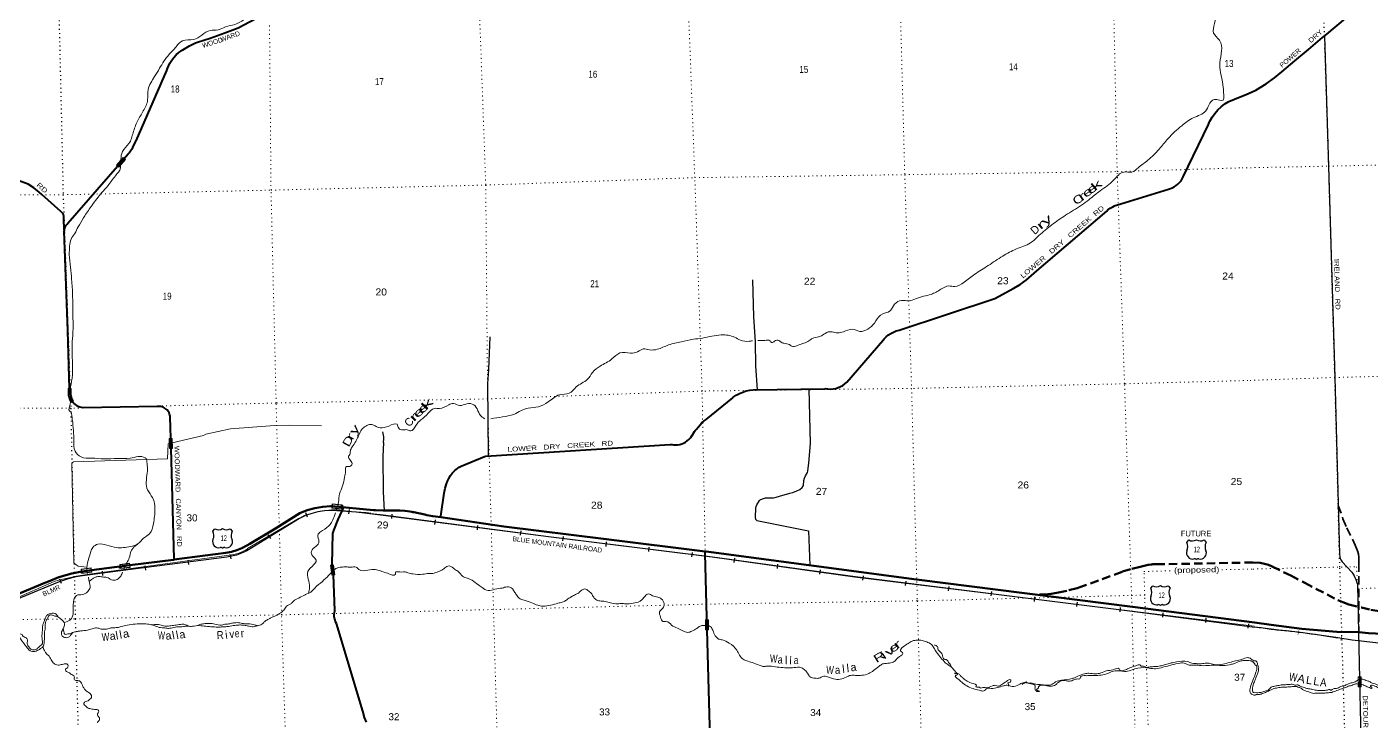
# Model space of a CAD drawing. Header units: feet. Extents: x 505285 to 763886, y -543582 to -353855.
# Drawn here: x 605453 to 639044, y -525624 to -508267 of the extents above; entities that cross this region are included whole.
import ezdxf
from ezdxf.enums import TextEntityAlignment as Align

# ---------------------------------------------------------------- set-up
doc = ezdxf.new("R2010")
doc.units = ezdxf.units.FT
doc.header["$LTSCALE"] = 70
doc.header["$PDMODE"] = 32
doc.header["$PDSIZE"] = 35
doc.linetypes.add('DOTTED', pattern=[1.5, 0.3, -1.2])
doc.linetypes.add('MEDIUM_DASHED', pattern=[4.5, 3, -1.5])
for name, color, linetype, lineweight in [('16', 7, 'Continuous', 25), ('20', 7, 'Continuous', 70), ('26', 7, 'Continuous', 40), ('27', 7, 'Continuous', 13), ('29', 7, 'Continuous', 25), ('30', 7, 'Continuous', 13), ('31', 7, 'Continuous', 13), ('34', 7, 'Continuous', 25), ('39', 7, 'Continuous', 13), ('49', 7, 'MEDIUM_DASHED', 70), ('50', 7, 'Continuous', 25), ('57', 7, 'Continuous', 13), ('6', 7, 'DOTTED', 25), ('61', 7, 'Continuous', 13), ('7', 7, 'DOTTED', 13)]:
    doc.layers.add(name, color=color, linetype=linetype, lineweight=lineweight)
doc.layers.add('41', color=7, linetype='Continuous')
doc.layers.add('55', color=7, linetype='Continuous')

msp = doc.modelspace()

# ---------------------------------------------------------------- linework, layer by layer
at = {"layer": '16'}
for p, q in [((610098.88, -520873.72), (610150.19, -520814.96)), ((610341.95, -520808.99), (610341.67, -520809.19)), ((610534.04, -520814.87), (610585.43, -520873.72)), ((633535.55, -522301.09), (633586.86, -522242.33)), ((633778.62, -522236.36), (633778.34, -522236.56)), ((633970.71, -522242.24), (634022.1, -522301.09))]:
    msp.add_line(p, q, dxfattribs=at)
for centre, radius, start, end in [((609905.9, -520984.35), 222.05, 332.97043, 29.75871), ((610241.27, -520657.3), 182.07, 239.97227, 303.45418), ((610443.05, -520657.8), 181.52, 236.33975, 300.08743), ((610443.04, -520657.3), 182.07, 236.54582, 236.59441), ((610778.4, -520984.35), 222.05, 150.24129, 207.02957), ((610245.09, -521139.25), 151.42, 159.09177, 283.81923), ((610439.21, -521139.25), 151.42, 256.18077, 20.90823), ((633342.57, -522411.72), 222.05, 332.97043, 29.75871), ((633677.93, -522084.66), 182.07, 239.97227, 303.45418), ((633879.71, -522085.16), 181.52, 236.33975, 300.08743), ((633879.71, -522084.66), 182.07, 236.54582, 236.59441), ((634215.07, -522411.72), 222.05, 150.24129, 207.02957), ((633681.76, -522566.62), 151.42, 159.09177, 283.81923), ((633875.88, -522566.62), 151.42, 256.18077, 20.90823)]:
    msp.add_arc(centre, radius, start, end, dxfattribs=at)
for centre, major_axis, start_param, end_param in [((610300.43, -521338.07), (-19.56, 51.67), 4.95877769, 6.28318531), ((610383.88, -521338.07), (19.56, 51.67), 0, 1.32637542), ((633737.1, -522765.44), (-19.56, 51.67), 4.95877769, 6.28318531), ((633820.54, -522765.44), (19.56, 51.67), 0, 1.32637542)]:
    msp.add_ellipse(centre, major_axis=major_axis, ratio=0.929097, start_param=start_param, end_param=end_param, dxfattribs=at)
at = {"layer": '20'}
for points in [[(609134.7, -521586.03), (610426.62, -521413.79), (610564.19, -521390.33), (610698.55, -521352.62), (610828.23, -521301.07), (610951.81, -521236.25), (611023.05, -521190.88), (611662.89, -520804.56), (612274.74, -520424.74), (612458.67, -520350.96), (612649.3, -520296.82), (612844.55, -520262.9), (613042.28, -520249.57), (613076.56, -520249.37), (614115.33, -520346.81), (614140.88, -520349.27), (614165.33, -520350.76), (614357.44, -520362.41), (614511.97, -520357.94), (614771.99, -520360.74), (614896.4, -520364.45), (615019.74, -520381.15), (615069.86, -520392.32), (615093.9, -520397.68), (615119.86, -520403.19), (615395.99, -520461.8), (615421.39, -520467.19), (615445.99, -520471.8), (615597, -520500.04), (615796.62, -520528.95)], [(622399.88, -521383.21), (619929.78, -521071.52), (617371.08, -520756.96), (615796.62, -520528.95)], [(636133.16, -523159.8), (636544.22, -523215.73), (637315.65, -523316.5), (638184.43, -523388.21), (638734.43, -523401.47), (638979.78, -523422.04), (639839.64, -523465.94), (640277.56, -523486.65), (640736.93, -523488.64), (640931.37, -523472.93), (641114.55, -523442.99), (641355.63, -523388.59), (641516.35, -523338.41), (641801.23, -523215.34), (643511, -522492.96), (643617.86, -522447.56), (646190.58, -521363.78), (648387.02, -520492.16), (648624.72, -520398.63), (648797.32, -520339.19), (648833.7, -520329.14)], [(604303, -522833.05), (605903.63, -522169.23), (605928.63, -522158.1), (605953.63, -522147.84), (606248.02, -522027.01), (606579.36, -521930.02), (606829.09, -521880.52), (607065.06, -521850.63), (608025.7, -521727.86), (609116.75, -521588.42), (609134.7, -521586.03)], [(636133.16, -523159.8), (633084.72, -522766.78), (627681.28, -522080.2), (622430.29, -521387.05), (622399.88, -521383.21)]]:
    msp.add_lwpolyline(points, dxfattribs=at)
at = {"layer": '26'}
for points in [[(635769.11, -510013.58), (635917.86, -509961), (636163, -509849.15), (636418.82, -509694.85), (636626.59, -509544.03), (636816.27, -509391.75), (637134.43, -509117.16), (637478.24, -508829.75), (637831.68, -508530), (637939.4, -508448.45), (638662.19, -507844.46), (639500.02, -507136.62)], [(607720.67, -511748.02), (607983.58, -511445.22), (608010.42, -511414.3), (608022.71, -511395.22), (608097.31, -511279.41), (608173.88, -511127.76), (608180.73, -511111.99), (608950.51, -509360.47), (608962.19, -509333.91), (608970.26, -509310.47), (608990.05, -509253.01), (609026.92, -509173.97), (609071.84, -509099.21), (609124.34, -509029.57), (609183.82, -508965.79), (609249.65, -508908.57), (609297.92, -508874.78), (609332.73, -508850.61), (609347.92, -508841.35), (609518.31, -508737.52), (609669.83, -508664.4), (609687.99, -508655.64), (609719.83, -508645.76), (610034.33, -508548.23), (610397.46, -508417.61), (610730.56, -508291.51), (611755.17, -507748.1)], [(634324.42, -512068.97), (634350.21, -512018.42), (634976.09, -510709.18), (634986.06, -510684.18), (634997.34, -510659.18), (635011.76, -510627.2), (635068.03, -510525.2), (635134.66, -510429.64), (635210.91, -510341.56), (635295.96, -510261.94), (635388.85, -510191.65), (635488.59, -510131.45), (635769.11, -510013.58)], [(606388.55, -513348.36), (606379.29, -513058.96), (606378.18, -513024.08), (606378.43, -513008.96), (606377.64, -512999.39), (606374.92, -512985.13), (606370.73, -512971.23), (606365.11, -512957.84), (606358.12, -512945.11), (606350.71, -512934.44), (606324.31, -512906.45), (606302.62, -512886.86), (605826.74, -512456.99), (605761.63, -512395.73), (605627.59, -512288.39), (605483.07, -512195.64), (605299.3, -512130.44), (604806.85, -511974.01), (604381.17, -511848.6), (604006, -511654.05)], [(606389.26, -513375.71), (606390.49, -513349.62), (606394.44, -513323.8), (606401.06, -513298.54), (606410.29, -513274.1), (606422.02, -513250.77), (606436.13, -513228.79), (606436.65, -513228.14), (606457.3, -513203.14), (606479.01, -513178.14), (607720.67, -511748.02)], [(615796.62, -520528.95), (615800.69, -520499.93), (615881.57, -519924.35), (615909.56, -519799.36), (615939.87, -519692.4), (615963.36, -519628.67), (615999.02, -519554.63), (616042.21, -519484.73), (616092.48, -519419.72), (616149.27, -519360.32), (616211.95, -519307.19), (616254.85, -519277.94), (616272.19, -519266.12), (616304.85, -519252.48), (616885.84, -519009.72), (616921.76, -518997.07), (621528.93, -518711.99), (621563.44, -518709.85), (621578.93, -518712.17), (621610.68, -518716.53), (621662.67, -518718.18), (621714.54, -518714.39), (621765.73, -518705.2), (621815.68, -518690.7), (621863.85, -518671.06), (621909.69, -518646.5), (621952.72, -518617.28), (621992.46, -518583.72), (622028.47, -518546.19), (622040.95, -518530.11), (622068.21, -518495), (622077.84, -518480.11), (622140.08, -518383.89), (622156.25, -518358.89), (622180.79, -518333.89), (622232.15, -518264.84), (622313.07, -518176.78), (622377.75, -518119.72), (622402.75, -518097.67), (622427.75, -518079.27), (623089.84, -517537.84), (623103.86, -517526.65), (623177.77, -517474.89), (623256.68, -517431.15), (623339.73, -517395.89), (623426.02, -517369.5), (623514.59, -517352.28), (623604.47, -517344.42), (625393.63, -517312.42), (625403.97, -517312.23), (625443.63, -517316.93), (625470.33, -517320.1), (625535.27, -517321.65), (625600.01, -517316.4), (625663.86, -517304.41), (625726.1, -517285.82), (625786.05, -517260.82), (625843.07, -517229.69), (625896.51, -517192.77), (625945.81, -517150.47), (626839.55, -516109.16), (626874.36, -516067.34), (626926.12, -516015.58), (626983.02, -515969.51), (627044.41, -515929.64), (627109.64, -515896.4), (627177.99, -515870.17), (627248.7, -515851.23), (629642.16, -515059.9), (630117.48, -514796.85), (630271.54, -514707.84), (630425.24, -514596.86), (630688.34, -514367.5), (632437.56, -512871.97), (632468.81, -512843.89), (632526.51, -512800.11), (632588.46, -512762.6), (632629, -512743.53), (632650.46, -512733.44), (632679, -512724.65), (633976.97, -512325.19), (634001.97, -512317.5), (634026.97, -512311.56), (634075.27, -512293.05), (634125.85, -512267.31), (634173.46, -512236.43), (634217.59, -512200.74), (634257.74, -512160.63), (634293.48, -512116.55), (634324.42, -512068.97)], [(606519.29, -517309.04), (606480.61, -515866.41), (606388.59, -513375.77)], [(606519.29, -517309.04), (606522.41, -517391.62), (606526.53, -517449.25), (606530.64, -517493.15), (606534.76, -517515.45), (606541.61, -517539.8), (606559.44, -517579.6), (606589.61, -517630.36), (606612, -517660.23)], [(609056.39, -518806.01), (609034.39, -518025.34), (609033.7, -518000.68), (609028.88, -517975.34), (609028.76, -517974.73), (609020.08, -517945.95), (609008.44, -517918.24), (608993.96, -517891.89), (608976.81, -517867.21), (608957.18, -517844.45), (608935.27, -517823.86), (608911.33, -517805.68), (608885.63, -517790.11), (608858.43, -517777.3), (608830.05, -517767.41), (608800.79, -517760.54), (608770.97, -517756.76), (608762, -517756.57), (608739.38, -517756.08), (608712, -517756.63), (606855.71, -517794.01), (606814.63, -517785.75), (606774.63, -517773.25), (606736.16, -517756.63), (606699.64, -517736.08), (606665.46, -517711.83), (606634.01, -517684.13), (606612, -517660.23)], [(609134.7, -521586.03), (609134.17, -521567.13), (609056.39, -518806.01)], [(613116.68, -521970.03), (613110.1, -521940), (613088.16, -521796.6), (613084.05, -521756.12), (613084.05, -521705.35), (613100.34, -520933.08), (613125.21, -520860.36), (613228.99, -520587.48), (613377.49, -520277.2)], [(622452.16, -523343.97), (622401.2, -521432.64), (622399.88, -521383.21)], [(613940.63, -525649.19), (613912.2, -525594.48), (613889.65, -525537.09), (613873.22, -525477.65), (613869.46, -525459.26), (613188.59, -523183.07), (613168.39, -523140.91), (613152.7, -523096.88), (613141.7, -523051.45), (613135.51, -523005.11), (613134.2, -522958.38), (613137.78, -522911.78), (613146.21, -522865.8), (613147.03, -522862.41), (613116.68, -521970.03)], [(622698.57, -532416.09), (622532.36, -526352.23), (622452.16, -523343.97)]]:
    msp.add_lwpolyline(points, dxfattribs=at)
at = {"layer": '29'}
for points in [[(637880.17, -508500.43), (637979.87, -511752.15), (638138.19, -517036.25), (638254.74, -521451.08), (638265.56, -521520.41), (638274.22, -521557.24), (638289.38, -521591.9), (638317.2, -521639.86), (638561, -521901.24), (638594.65, -521951.52), (638620.1, -521995.93), (638638.5, -522029.51), (638661.24, -522083.67), (638688.3, -522156.24), (638695.88, -522184.4), (638700.21, -522215.82), (638754.98, -524569.91), (638801.97, -526799.93)], [(623585.97, -514589.14), (623607.71, -515518.69), (623650.39, -516142.6), (623656.56, -516745.03), (623698.15, -517342.74)], [(617019.93, -516018.9), (616985.59, -516836.91), (616963.33, -517182.74), (616983.84, -518987.99)], [(623693.82, -520608.66), (623670.91, -520581), (623658.6, -520525.58), (623664.75, -520303.9), (623677.07, -520259.25), (623692.46, -520219.23), (623763.23, -520106.85), (623778.63, -520092.99), (623834.02, -520068.36), (623910.95, -520045.27), (624114.07, -520039.11), (624175.62, -520025.26), (624261.79, -520002.16), (624520.3, -519928.27), (624597.24, -519905.18), (624695.72, -519868.23), (624766.5, -519829.75), (624824.98, -519785.1), (624846.52, -519759.7), (624858.82, -519731.22), (624871.13, -519608.06), (624888.07, -519547.25), (624908.06, -519491.07), (624957.3, -519411.01), (624969.62, -519377.91), (624975.77, -519300.17), (624994.23, -519177.02), (625031.16, -518684.39), (625001.09, -517319.44)], [(614368.6, -518654.3), (614375.03, -518570.28), (614372.97, -518514.58), (614346.16, -518390.81)], [(614368.6, -518654.3), (614346.45, -519006.15), (614353.47, -519895.77), (614377.44, -520363.34)], [(623693.82, -520608.66), (624984.94, -520868.17), (625019.72, -521737.25)]]:
    msp.add_lwpolyline(points, dxfattribs=at)
at = {"layer": '29', "linetype": 'MEDIUM_DASHED', "lineweight": 35}
msp.add_lwpolyline([(638222.51, -520230.06), (638339.49, -520564.52), (638437.86, -520795.14), (638646.62, -521225.13), (638707.55, -521362.96), (638730.03, -521452.93), (638734.24, -521527.43), (638734.24, -521606.15), (638735.64, -521683.47), (638734.4, -523401.47)], dxfattribs=at)
at = {"layer": '31'}
for p, q in [((638756.88, -524641.4), (638757.27, -524641.39)), ((638791.17, -524515.48), (638797.57, -524765.4)), ((638797.57, -524765.4), (638722.59, -524767.32))]:
    msp.add_line(p, q, dxfattribs=at)
msp.add_lwpolyline([(638722.59, -524767.32), (638716.19, -524517.4), (638791.17, -524515.48)], dxfattribs=at)
msp.add_lwpolyline([(638724.38, -524525.19), (638783.37, -524523.68), (638789.37, -524757.6), (638730.38, -524759.11)], close=True, dxfattribs=at)
at = {"layer": '34', "lineweight": 13}
for p, q in [((610968.9, -521312.3), (612115.62, -520630.26)), ((607011.05, -521947.12), (610506, -521478.74))]:
    msp.add_line(p, q, dxfattribs=at)
at = {"layer": '34'}
for p, q in [((612467.42, -520521.47), (612423.02, -520420.17)), ((613499.45, -520442.6), (613513.04, -520332.83)), ((614569.65, -520562.12), (614583.96, -520452.44)), ((615645.97, -520705.2), (615660.28, -520595.52)), ((611550.48, -521059.09), (611485.09, -520969.88)), ((616709.51, -520841.34), (616723.82, -520731.66)), ((617788.2, -520976.51), (617802.51, -520866.83)), ((618850, -521118.26), (618863.62, -521008.49)), ((619927.22, -521254.49), (619940.83, -521144.72)), ((620991.59, -521383.87), (621005.21, -521274.1)), ((609500.6, -521709.12), (609485.91, -521599.49)), ((610557.48, -521563.27), (610532.92, -521455.42)), ((622068.81, -521520.11), (622082.42, -521410.34)), ((623131.36, -521657.43), (623146.56, -521547.87)), ((607353.81, -521986.28), (607339.11, -521876.65)), ((608425.66, -521850.76), (608410.97, -521741.13)), ((624206.5, -521809.18), (624221.7, -521699.62)), ((625268.9, -521953.89), (625284.1, -521844.33)), ((626345.31, -522102.59), (626358.82, -521992.81)), ((606321.32, -522180.75), (606279.14, -522078.53)), ((627409.81, -522230.95), (627423.32, -522121.16)), ((628487.16, -522366.14), (628500.66, -522256.36)), ((629551.66, -522494.5), (629565.17, -522384.72)), ((630629, -522629.7), (630642.51, -522519.92)), ((631693.5, -522758.06), (631707.01, -522648.27)), ((632770.85, -522893.25), (632784.36, -522783.47)), ((633835.1, -523022.91), (633848.79, -522913.15)), ((634912.23, -523159.8), (634925.92, -523050.04)), ((635974.5, -523303.09), (635988.18, -523193.33))]:
    msp.add_line(p, q, dxfattribs=at)
for points in [[(613076.21, -520359.37), (612891.9, -520367.14), (612722.69, -520392.88), (612546.72, -520437.57), (612385.64, -520495.81), (612263.25, -520561.34), (611072.03, -521290.52), (610949.44, -521364.66), (610818.13, -521425.61), (610689.54, -521471.65), (610563.65, -521502.81), (610446.34, -521522.22), (607790.75, -521868.78), (606838.85, -521990.83), (606676.06, -522020.88), (606486.55, -522066.93), (606260.5, -522140.07), (605975.67, -522257.53), (604305.67, -522950.58)], [(614052.09, -520431.47), (614356.71, -520469.19), (618488.99, -521008.39), (622582.65, -521516.11), (626148.09, -522010.6), (633002.1, -522868.69), (636139.35, -523278.44)], [(639164.12, -523666.08), (638568.35, -523596.15), (638161.14, -523537.44), (637754.2, -523476.63), (637341.46, -523420.55), (636928.32, -523367.49), (636737.18, -523348.03), (636545.99, -523329.05), (636343.14, -523301.74), (636137.12, -523278.28)]]:
    msp.add_lwpolyline(points, dxfattribs=at)
at = {"layer": '34', "lineweight": 13}
for points in [[(613212.74, -520338.7), (614355.32, -520480.2), (618487.6, -521019.4), (622581.21, -521527.12), (626146.65, -522021.61), (633012.13, -522866.41), (636122.1, -523254.06)], [(604297.79, -522938.64), (605453.59, -522437.21), (606136.96, -522132.51)]]:
    msp.add_lwpolyline(points, dxfattribs=at)
for centre, radius, start, end in [((613171.5, -522400.58), 2060.29, 88.8521, 120.76468), ((610404.26, -520458.42), 1025.37, 275.69449, 303.41499), ((608192.02, -529742), 7883.56, 98.60066, 105.09539)]:
    msp.add_arc(centre, radius, start, end, dxfattribs=at)
at = {"layer": '34'}
for centre, radius, start, end in [((612642.05, -521123.08), 677.52, 111.05775, 123.99322), ((612394.39, -536204.44), 15859.74, 84.00598, 87.53604)]:
    msp.add_arc(centre, radius, start, end, dxfattribs=at)
msp.add_spline([(667851.07, -518801.31), (667360.82, -518963.27), (666901.41, -519085.96), (665932.35, -519391.09), (664837.83, -519724.22), (663857.01, -520037.75), (661182.33, -520883.73), (656947.65, -522181.83), (654639.87, -522896.06), (653017.61, -523408.31), (652878.63, -523452.78), (652741.52, -523493.19), (652653.75, -523507.98), (652512.13, -523532.47), (652279.95, -523547.77), (651863.06, -523556.82), (651480.75, -523580.84), (642980.61, -523957.79), (642582, -523974.32), (642185.53, -523994.8), (641922.92, -523999.03), (641754.48, -524000.3), (641341.08, -523931.04), (640964.79, -523892.7), (640549.7, -523833.51), (639760.27, -523733.93), (638568.49, -523596.83), (637754.35, -523477.97), (636928.53, -523369.51), (636546.21, -523331.38), (636141.15, -523271.89)], degree=3, dxfattribs=at)
at = {"layer": '39'}
for p, q in [((607802.06, -511602.27), (607797.05, -511703.54)), ((613199.95, -520310.78), (613197.18, -520320.84)), ((606948.79, -521809.52), (606971.28, -521930.26)), ((607940.45, -521686.92), (607882.63, -521818.32)), ((636189.32, -524206.43), (636190.41, -524206.93))]:
    msp.add_line(p, q, dxfattribs=at)
for points in [[(612815.98, -518244.52), (612020.71, -518223.73), (611641.46, -518232.1), (610542.78, -518312.8), (609926.79, -518447.67), (609867.23, -518486.83), (609086.94, -518670.55)], [(609086.94, -518670.55), (608985.49, -518694.44), (608967.69, -519066.3), (606614.35, -519143.96), (606592, -519160.05), (606579, -519186.05), (606602, -520418.05), (606629, -521667.05), (606688.03, -521719.56), (606738.78, -521752.85), (606952.03, -521773.43)]]:
    msp.add_lwpolyline(points, dxfattribs=at)
for points in [[(635673.42, -507292.42), (635576.1, -507354.31), (635483.1, -507552.7), (635267.49, -507741.09), (635189.73, -507891.02), (635132.44, -508183.21), (635108.35, -508420.61), (635251.92, -508600.97), (635308.65, -508869.15), (635261.43, -509163.18), (635279.56, -509403.89), (635338.97, -509712.19), (635361.48, -509974.92), (635347.5, -510097.67), (635126.44, -510083.3), (634990.25, -510220.16), (634910.49, -510370.12), (634600.21, -510540.02), (634310.47, -510737.69), (633970.57, -511054.71), (633748.25, -511321.55), (633467.9, -511599.4), (633220.28, -511794.36), (633063.44, -511897.41), (632862.69, -511896.77), (632613.09, -512093.77), (632274.41, -512364.57), (631991.14, -512588.24), (631808.75, -512723.86), (631409.53, -512975.59), (631062.35, -513218.42), (630743.63, -513482.86), (630529.99, -513669.21), (630181.24, -513819.67), (629836.95, -513996.17), (629475.65, -514235.21), (629142.04, -514449.69), (628874.45, -514651.01), (628637.41, -514759.43), (628490.6, -514743.82), (628293.25, -514825.46), (628048.52, -514954.09), (627860.63, -515001.43), (627654.98, -515067.14), (627487.22, -515118.16), (627308.35, -515105.1), (627137.36, -515202.36), (627031.64, -515360.8), (626784.63, -515473.4), (626631.39, -515670.79), (626463.39, -515826.25), (626267.58, -515879.75), (626079.99, -515826.66), (625856.25, -515890.67), (625712.17, -515917.19), (625573.25, -515893.41), (625476.93, -515895.03), (625333.76, -515975.76), (625238.08, -516015.53), (625084.17, -516054.26), (624996.89, -516115.98), (624729.74, -516224.91), (624591.81, -516259.36), (624506.68, -516210.57), (624371.65, -516178.7), (624286.65, -516137.94), (624243.96, -516106.53), (624131.92, -516128.49), (624072.26, -516161.63), (624019.23, -516112.31), (623890.66, -516106.43), (623722.81, -516104.03)], [(611720.07, -507593.96), (611426.26, -507765.67), (611161.76, -507912.71), (610927.4, -508061.25), (610652.81, -508204.44), (610412.98, -508266.71), (610233.59, -508342.03), (610039.09, -508355.34), (609822.29, -508473.46), (609617.42, -508585.35), (609340.86, -508612.09), (609184.83, -508763.33), (608997.55, -508965.31), (608770.36, -509300.52), (608645.46, -509511.49), (608484.26, -509831.53), (608470.61, -510092.86), (608362.82, -510365.81), (608218.63, -510623.3), (608107.09, -510912.38), (608003.27, -511183.26), (607840.07, -511384.83), (607803.2, -511578.26), (607802.01, -511602.61)], [(607796.45, -511715.82), (607792.75, -511791.33), (607663.63, -511990.33), (607481.07, -512234.41), (607325.49, -512411.75), (607083.85, -512723.1), (606899.66, -512989.3), (606764.92, -513212.49), (606731.69, -513265.27), (606652.2, -513431.3), (606558.25, -513573.46), (606521.07, -513748.82), (606512.63, -513961.86), (606540, -514274.72), (606571.32, -514583.49), (606596.14, -514982.76), (606599.09, -515394.44), (606608.57, -515717.64), (606592.34, -516063.37), (606582.34, -516302.54), (606593.11, -516702.04), (606582.96, -517051.68), (606537.85, -517340.78), (606537.11, -517621.85)], [(623582.42, -516113.1), (623501.58, -516127.02), (623282.32, -516100.57), (623138.55, -516026.67), (622806.34, -515967.97), (622333.92, -516046.2), (622107.63, -516078.11), (621805.55, -516139.42), (621487.72, -516219.07), (621206.53, -516328.23), (621014.05, -516341.5), (620853.06, -516318.09), (620715.78, -516390.69), (620539.69, -516423.77), (620272.65, -516420.22), (620074.45, -516570.16), (619776.35, -516747.89), (619590.36, -516907.68), (619458.75, -517078.59), (619176.94, -517270.11), (619002.93, -517425.67), (618762.72, -517465.86), (618482.72, -517645.29), (618235.81, -517763.92), (617981.49, -517800.32), (617624.85, -517958.95)], [(606537.16, -517621.04), (606537.61, -517693.14), (606514.51, -517870.27), (606555.7, -517887.85)], [(606556.93, -517885.63), (606588.42, -518085.94), (606617.15, -518360.62), (606627.66, -518625.55), (606657.92, -518872.09), (606808.97, -519020.18), (607064.38, -519048.03), (607393.91, -519066.6), (607714.93, -519057.2), (608031.97, -519049.87), (608411.26, -519043.5), (608446.02, -519081.08), (608453.19, -519149.25), (608465.23, -519267.54), (608459.79, -519420.28), (608435.63, -519653.66), (608470.97, -519843.87), (608592.66, -520036.65), (608653.78, -520326.85), (608613.7, -520687.03), (608519.58, -520937.66), (608370.94, -521050.62), (608224.81, -521193.66), (608041.24, -521259.01), (607692.39, -521284.95), (607450.49, -521224.74), (607229.23, -521198.32), (607098.18, -521282.87), (607017.49, -521497.12), (606966.33, -521676.73), (606948.79, -521809.52)], [(616893.58, -518064.7), (616827.92, -518023.92), (616721.92, -517863.64), (616619.04, -517714.73), (616446.01, -517691.53), (616268.01, -517730.67), (616112.64, -517683.06), (615994.78, -517717.18), (615765.49, -517809.4), (615634.95, -517805.56), (615484.4, -517924.58), (615300.59, -518094.36), (615172.39, -518229.07), (615046.29, -518369.77), (614959.46, -518339.1), (614847.14, -518345), (614748.06, -518302.47), (614702.22, -518202.82), (614500.21, -518246.38), (614278.1, -518288.27), (614152.89, -518244.18), (614049.87, -518205.74), (613920.1, -518248.08), (613815.24, -518338.22), (613751.25, -518471.85), (613727.89, -518514.42), (613669.72, -518635.9), (613583.56, -518763.88), (613537.13, -518867.09), (613520.66, -518961.76), (613493.15, -518996.37), (613543.25, -519110.01), (613576.98, -519205.85), (613525.66, -519256.92), (613437.39, -519260.41), (613417.15, -519369.21), (613393.75, -519528.27), (613341.19, -519744.05), (613268.26, -519942.1), (613237.64, -520149.49), (613199.95, -520310.78)], [(617624.85, -517958.95), (617338.79, -518017.98), (617050.61, -518064.11)], [(613168.24, -520414.29), (613133.38, -520512.76), (613063.62, -520660.55), (612992.8, -520746.09), (612788.54, -520894.13), (612719.63, -520973.61), (612752.48, -521135.75), (612680.13, -521249.43), (612563.84, -521375.91), (612596.04, -521499.89), (612680.09, -521602.92), (612627.74, -521712.26), (612470.05, -521883.61), (612485.28, -522072.15), (612516.91, -522280.5), (612493.02, -522426.08)], [(608222.84, -521195.71), (608173.28, -521232.69), (608106.1, -521296.08), (608061.17, -521369.14), (608009.91, -521542.72), (607951.77, -521666.21), (607940.45, -521686.92)], [(607845.78, -521902.05), (607845.37, -521902.99), (607796.77, -521996.19), (607733.77, -522069.56), (607688.02, -522094.42), (607567.48, -522088.41), (607454.15, -522034.08), (607341.49, -522019.9), (607224.89, -522009.81), (607147.07, -522037.22), (607089.42, -522070.33), (607043.84, -522105.24), (607011.94, -522133.53)], [(612246.43, -522548.15), (612391.67, -522471.39), (612419.56, -522458.88), (612547.04, -522400.5), (612645.69, -522298.42), (612837.56, -522130.51), (612991.65, -521983.31), (613132.28, -521832.4)], [(613132.28, -521832.4), (613221.28, -521792.67), (613343.39, -521772.55), (613459.78, -521770.59), (613546.21, -521777.18), (613682.64, -521772.88), (613751.89, -521831.97), (613977.03, -521850.28), (614159.48, -521837.18), (614286.45, -521867.18), (614431.82, -521916.96), (614496.41, -521937.97), (614657.33, -521957.37), (614665.02, -521937.15), (614662.71, -521919.11), (614824.95, -521898.32), (614903.18, -521894.99), (614975.8, -521915.87), (615098.73, -521943.93), (615337.78, -521953.98), (615500.02, -521933.18), (615596.32, -521929.55), (615736.08, -521885.03), (615849.58, -521830.91), (615944.76, -521761.02), (616008.74, -521745.89), (616142.51, -521821.97), (616235.98, -521888.69), (616338.22, -521999.45), (616465.6, -522053.55), (616578.87, -522103.87), (616735.36, -522217.73), (616828.79, -522282.44), (616976.68, -522362.3), (617148.69, -522325.27), (617328.86, -522296.14), (617456.86, -522267.88), (617577.95, -522306.02), (617629.47, -522385.49), (617691.14, -522470.82), (617756.72, -522550.06), (617876, -522600.27), (618073.86, -522667.25), (618217.39, -522727.1), (618350.25, -522748.97), (618548.55, -522723.55), (618718.42, -522678.52), (618782.4, -522663.39), (618878.28, -522635.67), (618951.68, -522584.23), (619043.01, -522524.45), (619138.52, -522474.64), (619241.86, -522412.66), (619331.05, -522344.88), (619416.96, -522321.35), (619471.73, -522354.57), (619553.26, -522427.51), (619602.74, -522505.01), (619670.36, -522586.22), (619769.31, -522620.72), (619904, -522632.51), (620171.99, -522692.29), (620312.37, -522683.9), (620414.88, -522692.23), (620599.27, -522675.07), (620765.19, -522634.13), (620824.62, -522586.94), (620899.41, -522499.32), (620986.8, -522443.62), (621085.95, -522490.16), (621223.02, -522524.01), (621306.01, -522564.8), (621380.43, -522692.09), (621344.07, -522797.14), (621265.39, -522892.86), (621285.66, -523023.06), (621347.73, -523132.49), (621429.98, -523129.1), (621564.09, -523225.26), (621709.91, -523301.14), (621845.52, -523367.15), (621968.65, -523407.27), (622070.49, -523375.43), (622191.75, -523305.11), (622279.13, -523249.41), (622362.07, -523231.42), (622480.42, -523239.24)], [(606989.08, -522025.88), (607008.09, -522127.93), (607032.78, -522282.17), (606974.31, -522385.58), (606837.09, -522462.19), (606694.91, -522482.66), (606638.01, -522559.93), (606612.39, -522706.98), (606611.67, -522901.81), (606595.24, -522998.49), (606524.7, -523100.1), (606381.45, -523160.24)], [(604322.54, -523617.74), (604432.09, -523639.34), (604504.78, -523664.23), (604597.84, -523706.86), (604576.34, -523741.36), (604542.94, -523784.1), (604625.49, -523917.28), (604705.04, -523992.26), (604856.47, -524043.95), (605012.53, -524013.21), (605101.64, -523941.42), (605114.95, -523897.01), (605096.78, -523772.79), (605024.92, -523677.59), (604969.34, -523596.18), (604945.91, -523516.24), (604975.33, -523475.57), (605044.65, -523420.18), (605096.56, -523403.24), (605155.6, -523452.46), (605228.36, -523481.37), (605294.04, -523566.63), (605441.89, -523762.98), (605531.92, -523863.9), (605652.7, -523883.97), (605766.21, -523829.84), (605867.13, -523743.8), (605885.77, -523659.13), (605890.36, -523574.7), (605890.94, -523490.33), (605897.27, -523389.8), (605913.19, -523263), (605921.29, -523148.39), (605956.19, -523075.5), (606040.62, -522963.61), (606109.26, -522986.56), (606199.97, -523009.14), (606297.28, -523065.75), (606393.78, -523192.68), (606386.77, -523253.05), (606344.08, -523340.13), (606320.88, -523392.74), (606326.35, -523479.01), (606395.47, -523530.07), (606493.8, -523528.42), (606547.17, -523479.32), (606602.24, -523412.11), (606714.15, -523382.12), (606802.24, -523368.59), (606966.49, -523347.76), (607082.35, -523313.68), (607194.39, -523291.71), (607313.33, -523321.85), (607439.83, -523323.74), (607593.81, -523289.02), (607714.19, -523285), (607810.07, -523257.28), (607962.11, -523226.61), (608162.35, -523197.14), (608350.92, -523189.95), (608501.67, -523201.48), (608636.74, -523235.37), (608759.94, -523279.49), (608900.72, -523295.21), (608995.24, -523305.67), (609123.31, -523281.43), (609203.41, -523270.04), (609369.84, -523259.21), (609455.99, -523249.73), (609554.46, -523256.12), (609716.74, -523237.32), (609801.1, -523239.93), (609966, -523257.24), (610072.53, -523265.5), (610217.19, -523273.11), (610343.58, -523268.98), (610451.85, -523261.14), (610612.02, -523236.36), (610748.28, -523222.02), (610840.62, -523222.48), (610925.15, -523235.12), (611009.74, -523251.77), (611086.24, -523264.55), (611184.33, -523248.84), (611248.35, -523235.72), (611347.8, -523181.83), (611405.08, -523126.64), (611490.53, -523075), (611550.16, -523039.85), (611683.69, -522983.38), (611767.2, -522935.79), (611828.66, -522890.57), (611911.39, -522796.79), (611940.74, -522752.11), (612061.97, -522679.78), (612113.23, -522624.69), (612246.43, -522548.15)], [(606241.31, -523031.96), (606156.57, -522935.56), (606084.19, -522928.74), (606008.17, -522944.07), (605944.63, -522985.31), (605913.84, -523064.16), (605875.2, -523153.18), (605842.85, -523258.16), (605840.61, -523362.64), (605830.64, -523485.32), (605838.59, -523599.67), (605840.02, -523684), (605765.02, -523759.57), (605674, -523837.42), (605613.89, -523844.45), (605537.02, -523809.59), (605479.58, -523736.24), (605456.69, -523688.42), (605465.67, -523626.01), (605452.47, -523557.94), (605363.25, -523505.21), (605332.37, -523459.54), (605231.59, -523435.12), (605205.16, -523415.48), (605210.47, -523373.21), (605101.35, -523330.86), (605007, -523330.43), (604938.46, -523432.01), (604904.31, -523549.07), (604925.9, -523639.09), (605010.02, -523746.13), (605063.93, -523847.66), (605020.93, -523916.67), (604951.64, -523974.07), (604861.85, -524005.7), (604738.45, -523949.53), (604671.51, -523908.47), (604622.46, -523857.08), (604619.78, -523816.95), (604652.46, -523732.05), (604621.45, -523678.34), (604528.45, -523639.73), (604443.42, -523596.97), (604354.44, -523558.3), (604319.71, -523531.62)], [(606596.22, -523412.22), (606536.42, -523437.32), (606452.31, -523448.77), (606398.19, -523453.7), (606383.46, -523413.78), (606368.47, -523357.79), (606360.03, -523333.83)], [(609475.89, -523239.36), (609417.25, -523214.23), (609328.72, -523201.66), (609184.57, -523224.16), (609054.36, -523240.41), (608932.05, -523248.49), (608807.25, -523228.49), (608676.4, -523206.58), (608610.28, -523213.72), (608564.09, -523212.49)], [(611208.21, -523236.39), (611141.65, -523217.43), (610986.65, -523191.91), (610892.29, -523191.48), (610777.46, -523167.3), (610640.93, -523165.58), (610546.85, -523181.21), (610440.79, -523201.07), (610402.6, -523197.69), (610352.7, -523214.6), (610187.97, -523207.32), (610047.05, -523183.58), (609904.57, -523185.97), (609802.46, -523201.74), (609746.51, -523216.74)], [(622480.42, -523239.24), (622526.14, -523255.31), (622594.03, -523352.58), (622654.57, -523490.15), (622732.25, -523573.2)], [(622732.25, -523573.2), (622835.01, -523595.58), (623004.97, -523675.07), (623190.61, -523850.71), (623260.92, -523972.04), (623353.06, -524078.95), (623472.31, -524127.16), (623617.65, -524174.93), (623801.42, -524240.14), (623888.06, -524258.77), (623922.07, -524252.17), (624012.34, -524248.65), (624205.47, -524273.52), (624390.44, -524290.5), (624547.04, -524291.89), (624711.39, -524277.08), (624811.97, -524289.45), (624891.22, -524346.37), (624977.31, -524451.37), (625024.65, -524520.87), (625151.62, -524550.88), (625253.97, -524549.16), (625341.56, -524505.51), (625462.24, -524519.55), (625655.91, -524576.56), (625816.35, -524567.84), (625957.85, -524507.22), (626065.71, -524475.28), (626192.31, -524483.2), (626318.7, -524479.07), (626488.6, -524436.05), (626611.77, -524359.67), (626744.49, -524255.01), (626835.82, -524195.23), (626931.91, -524179.56), (627078.07, -524157.02), (627161.5, -524105.41), (627226.54, -524034.02), (627290.05, -523990.78), (627341.27, -523933.68), (627306.37, -523888.07), (627283.89, -523864.35), (627346.51, -523768.9), (627471.52, -523682.45), (627576.89, -523622.44), (627700.97, -523600.27), (627821.55, -523608.29), (627938.56, -523642.48), (628056.11, -523708.79), (628117.71, -523790.1), (628185.83, -523901.43), (628294.57, -524040.2), (628403.04, -524162.9), (628486.4, -524225.77), (628563.65, -524282.72), (628667.97, -524397.46), (628705.14, -524459.1), (628679.29, -524473.59), (628659.32, -524479.95), (628737.42, -524587.1), (628841.22, -524671.72), (628979.35, -524767.81), (629134.86, -524823.45), (629290.1, -524863.02), (629384.42, -524861.44), (629423.84, -524818.6), (629552.11, -524806.4), (629708.3, -524783.7), (629862.14, -524740.95), (629940.17, -524725.58), (630071.26, -524761.54), (630245.04, -524710.42), (630342.62, -524664.59), (630503.54, -524683.99), (630582.08, -524698.74), (630642.76, -524725.84), (630643.98, -524798.12), (630671.29, -524869.96), (630741.77, -524882.84), (630755.72, -524876.58), (630695.14, -524855.51), (630690.55, -524821.44), (630718.47, -524810.93), (630733.85, -524770.5), (630938.07, -524738.96), (631044.63, -524749.22), (631154.5, -524717.25), (631217.87, -524665.97), (631337.36, -524609.74), (631423.79, -524616.32), (631510.25, -524624.91), (631618.11, -524592.98), (631704.03, -524569.44), (631764.16, -524564.41), (631781.51, -524521.95), (631909.4, -524487.66), (632011.75, -524485.95)], [(605862.44, -523758.7), (605866.92, -523806.89), (605889.48, -523854.92), (605926.28, -523920.91), (605956.77, -523956.81), (606011.45, -524000.52), (606040.17, -524062.57), (606074.87, -524118.52), (606113.49, -524164.4), (606202.44, -524219.86), (606262.75, -524221.32), (606365.02, -524198.28), (606453.42, -524195.47), (606482.03, -524245.45), (606466.4, -524291.82), (606418.41, -524318.38), (606428.92, -524366.52), (606493.61, -524406.13), (606572.49, -524459.68), (606623.02, -524489.36), (606641.43, -524523.36), (606631.86, -524573.69), (606674.36, -524605.46), (606766.93, -524618.69), (606825.94, -524694.52), (606854.66, -524756.56), (606895.5, -524824.52), (606962.41, -524886.22), (607033.22, -524935.82), (607063.82, -524983.77), (607070.3, -525031.95), (607024.52, -525078.59), (606982.7, -525119.16), (606922.51, -525129.76), (606890.61, -525156.18), (606878.99, -525202.51), (606917.57, -525244.36), (606962.18, -525286.16), (607048.9, -525317.53), (607171.63, -525332.49), (607228.03, -525346.04), (607250.46, -525380.01), (607232.7, -525414.33), (607217.14, -525468.74), (607266.09, -525544.66), (607244.77, -525627.26), (607224.84, -525645.53), (607221.04, -525668.04)], [(628561.4, -524268.7), (628544.74, -524232.83), (628487.26, -524157.47), (628433.96, -524092.09), (628409.74, -524084.46), (628377.53, -524078.97), (628321.21, -523953.39), (628278.01, -523891.85), (628218.56, -523818.54), (628215.84, -523776.4), (628152.78, -523727.25), (628132.57, -523719.56)], [(636157.51, -524115.72), (636134.73, -524119.49), (636041.47, -524064.82), (635956.67, -524036.12), (635814.93, -524082.68), (635656.97, -524119.48), (635507.07, -524158.15), (635335.13, -524199.19), (635158.74, -524214.2), (635013.67, -524182.5), (634897.17, -524178.43), (634762.89, -524190.72), (634648.36, -524184.61), (634567.92, -524175.92), (634452.82, -524135.67), (634177.95, -524144.3), (634049.93, -524170.55), (633902.07, -524211.2), (633772.17, -524245.51), (633643.94, -524259.71), (633523.66, -524269.77), (633463.6, -524278.81), (633413.36, -524275.64), (633338.63, -524248.77), (633296.49, -524249.48), (633271.9, -524219.76), (633201.76, -524226.97), (633066.04, -524273.43), (632956.42, -524319.46), (632846.72, -524361.47), (632766.28, -524352.77), (632747.64, -524318.94), (632587.4, -524339.71), (632429.3, -524368.47), (632291.68, -524420.99), (632153.52, -524441.39), (631990.7, -524428.05), (631884.5, -524439.88), (631718.89, -524498.89), (631647.19, -524532.23), (631575.39, -524559.55), (631309.09, -524600.17), (631159.29, -524644.86), (631042.11, -524719.13), (630899.67, -524723.53), (630740.82, -524708.12), (630666.43, -524701.34), (630539.43, -524669.32), (630440.86, -524656.92), (630420.52, -524641.19), (630412.59, -524647.35), (630388.85, -524667.84), (630343.1, -524692.7), (630323.24, -524705.09)], [(632011.75, -524485.95), (632176.34, -524485.19), (632340.59, -524464.36), (632482.4, -524421.81), (632610.05, -524373.47), (632774.61, -524370.71), (632919.31, -524380.33), (633071.28, -524345.65), (633213.02, -524299.08), (633500.09, -524300.29), (633658.94, -524315.7), (633842.95, -524276.46), (634060.78, -524218.57), (634274.79, -524172.8), (634399.38, -524180.76), (634470.23, -524215.72), (634578.74, -524221.93), (634755.57, -524233.02), (634954.35, -524235.71), (635162.92, -524224.18), (635343.81, -524237.21), (635556.02, -524203.52), (635649.9, -524175.83), (635795.48, -524119.16), (635897.65, -524107.41), (636018.2, -524113.42), (636070.68, -524130.61), (636101.04, -524156.58)], [(636100.54, -524157.17), (636105.62, -524161.72), (636112.04, -524168.94), (636123.54, -524178.3), (636134.24, -524192.75), (636139.59, -524206.92), (636143.6, -524217.89), (636150.29, -524222.7), (636153.5, -524224.31), (636160.99, -524224.57)], [(636157.97, -524115.47), (636171, -524123.13), (636208.06, -524210.03), (636234.64, -524283.26), (636232.06, -524325.42), (636232.75, -524345.43), (636205.9, -524440.51), (636169.41, -524524.59)], [(636161.07, -524225.2), (636174.82, -524235.2), (636185.45, -524252.87), (636191.38, -524308.76), (636188.25, -524334.92), (636166.15, -524403.47)], [(629980.75, -524751.01), (629982.45, -524732.9), (629988.23, -524718.75), (629963.3, -524668.95), (630021.2, -524649.9), (630042.9, -524627.45), (630038.27, -524591.37), (629928.54, -524631.38), (629813.44, -524709.63), (629713.78, -524751.47), (629661.26, -524732.27), (629583.1, -524739.6), (629423.33, -524788.48), (629338.98, -524785.88), (629292.99, -524796.69), (629254.52, -524777.25), (629169.9, -524758.59), (629177.75, -524748.42), (629062.04, -524672.03), (628828.81, -524531.34), (628771.71, -524478.07), (628716.77, -524434.8), (628694.67, -524433.16), (628646.43, -524429.96), (628622.28, -524426.35)], [(636164.46, -524403.77), (636086.83, -524610.36), (636027.4, -524776.05), (636019.51, -524902.71), (636074.68, -524960.03), (636147.23, -524976.89), (636181.3, -524953.39)], [(636178.63, -524910.59), (636107.87, -524905.25), (636079.1, -524865.56), (636081.86, -524791.2), (636096.69, -524718.65), (636113.9, -524668.15), (636141.01, -524609.45), (636167.13, -524524.66)], [(638346.91, -524754.56), (638437.58, -524707.41), (638548.62, -524669.58), (638645.84, -524638.24), (638752.12, -524578.54), (638810.08, -524572.56), (638858.65, -524584.94), (638972.35, -524625.16), (639002.75, -524634.15), (639070.37, -524675.94), (639141.04, -524689.56), (639179.8, -524708.29), (639310.41, -524773.99), (639378.11, -524817.76), (639411.26, -524848.7), (639415.47, -524854.56), (639455.04, -524897.3), (639508.22, -524927.55), (639528.8, -524942.88), (639529.35, -524958.9), (639505.24, -524957.7), (639511.86, -524975.51), (639538.46, -524990.64), (639597.17, -525006.68), (639626.59, -525045.76), (639739.66, -525126.07), (639852.32, -525194.37), (639870.75, -525205.77), (639902.24, -525246.78), (639894.36, -525251.05), (639857.76, -525236.26), (639851.54, -525230.46), (639747.17, -525169.89), (639694.26, -525147.64), (639713.45, -525181.05), (639736.18, -525200.32), (639831.75, -525297.25), (639850.47, -525316.65), (639963.41, -525334.86), (640026.48, -525360.77), (640096.18, -525404.49), (640210.09, -525450.71), (640296.31, -525449.79), (640320.69, -525458.99), (640362.56, -525451.56), (640430.82, -525453.25), (640436.83, -525453.04), (640540.2, -525425.5), (640571.23, -525394.4), (640595.71, -525347.48), (640625.28, -525332.46), (640687.22, -525266.24), (640724.88, -525252.95), (640778.63, -525241.11), (640837.01, -525247.14), (640934.76, -525276.65)], [(636179.9, -524910.23), (636214.08, -524915.07), (636283.93, -524904.68), (636391.38, -524878.99), (636494, -524829.43), (636548.39, -524777.49), (636583.98, -524762.26), (636685.54, -524740.79), (636799.2, -524720.9), (636901.25, -524713.44), (637023.33, -524705.29), (637069.34, -524701.72), (637140.22, -524721.36), (637230.59, -524724.3), (637249.1, -524737.7), (637255.25, -524741.5), (637379.18, -524787.39), (637452.19, -524810.95), (637508.64, -524819.05), (637617.72, -524841.4), (637734.75, -524861.48), (637862.98, -524857.13), (637986.65, -524836.9), (638012.56, -524832.01), (638023.13, -524847.68), (638086.56, -524825.5), (638154.13, -524807.18), (638202.15, -524803.55), (638312.58, -524747.71), (638344.43, -524740.62)], [(636181.16, -524954.98), (636253.58, -524955.79), (636295.39, -524946.37), (636406.36, -524906.53), (636507.04, -524859.04), (636580.02, -524822.51), (636647.59, -524804.19), (636767.12, -524780.1), (636881.33, -524776.23), (636989.31, -524766.55), (637105.39, -524758.61), (637188.74, -524761.08), (637234.77, -524784.01), (637270.91, -524789.05), (637309.87, -524813.78), (637314.08, -524819.64), (637342.88, -524840.7), (637424.19, -524872), (637548.12, -524917.89), (637614.71, -524929.66), (637660.73, -524926.09), (637764.92, -524922.56), (637883.26, -524922.55), (638007.21, -524910.33), (638059.16, -524904.56), (638122.67, -524884.38), (638255.41, -524835.8), (638350.35, -524796.52)], [(638346.2, -524792.65), (638414.05, -524782.34), (638447.64, -524767.17), (638496.98, -524743.46), (638526.96, -524740.44), (638588.39, -524718.33), (638661.84, -524695.8), (638708.06, -524698.23), (638812.87, -524712.72), (638922.56, -524753.07), (639032.46, -524799.44), (639062.79, -524806.42), (639059.82, -524778.47), (639030.89, -524753.41), (639028.47, -524741.47), (639034.28, -524735.26), (639068.14, -524728.1), (639139.02, -524747.73), (639247.46, -524810.18), (639306.65, -524840.23), (639364.53, -524890.35), (639398.77, -524953.31), (639408.09, -524991.06), (639423.14, -525020.6), (639455.06, -525015.51), (639437.53, -524972.03), (639406.1, -524933.02), (639403.55, -524917.08), (639423.32, -524908.39), (639444.38, -524937.73), (639450.66, -524945.53), (639484.98, -525010.49), (639520.2, -525043.35), (639589.68, -525081.07), (639607.08, -525120.55), (639601.89, -525144.76), (639636.5, -525159.62), (639672.4, -525212.5), (639710.58, -525273.31), (639768.66, -525329.44), (639793.32, -525346.63), (639880.77, -525381.74), (639979.83, -525404.43), (640012.51, -525421.35), (640148.59, -525470.83), (640156.67, -525472.56), (640218.22, -525512.55), (640264.64, -525520.99), (640327.02, -525526.89), (640410.35, -525500.02), (640460.1, -525488.32), (640551.72, -525465.17), (640673.96, -525406.94), (640703.67, -525395.92), (640684.69, -525368.51), (640689.67, -525338.29), (640716.77, -525309.32), (640750.49, -525298.16), (640838.99, -525305.18), (640887.62, -525319.56), (640935.68, -525376.03), (640940.03, -525385.9), (640957.19, -525397.32)]]:
    msp.add_spline(points, degree=3, dxfattribs=at)
at = {"layer": '49'}
for points in [[(636090.51, -521658.59), (633701.58, -521702.9), (633588.58, -521703.3), (633566.92, -521704.99), (633541.88, -521707.7), (633474.88, -521719.55), (633270.65, -521765.02), (633028.19, -521826.53), (632818.89, -521889.53), (631883.22, -522237.13), (631696.24, -522296.5), (631439.05, -522365.58), (631230.6, -522410.27), (631050.83, -522438.8), (630965.29, -522450.9), (630709.42, -522464.97)], [(636090.51, -521658.59), (636270.7, -521669.72), (636376.06, -521688), (636478.61, -521720.33), (636572.73, -521761.1), (636965.32, -521952.02)], [(636965.32, -521952.02), (637037.71, -521987.4), (637386.1, -522167.33), (638212.25, -522598.77), (638339.65, -522653.36), (638485.75, -522706.77), (638799.49, -522786.49), (639037.14, -522840.24), (639300.53, -522883.89)]]:
    msp.add_lwpolyline(points, dxfattribs=at)
at = {"layer": '50'}
for p, q in [((634435.49, -521154.5), (634486.8, -521095.74)), ((634678.56, -521089.77), (634678.28, -521089.97)), ((634870.65, -521095.65), (634922.04, -521154.5))]:
    msp.add_line(p, q, dxfattribs=at)
for centre, radius, start, end in [((634242.51, -521265.15), 222.05, 332.97043, 29.75871), ((634577.87, -520938.1), 182.07, 239.97227, 303.45418), ((634779.65, -520938.6), 181.52, 236.33975, 300.08743), ((634779.65, -520938.1), 182.07, 236.54582, 236.59441), ((635115.01, -521265.15), 222.05, 150.24129, 207.02957), ((634581.7, -521420.05), 151.42, 159.09177, 283.81923), ((634775.82, -521420.05), 151.42, 256.18077, 20.90823)]:
    msp.add_arc(centre, radius, start, end, dxfattribs=at)
for centre, major_axis, start_param, end_param in [((634637.04, -521618.87), (-19.56, 51.67), 4.95877769, 6.28318531), ((634720.48, -521618.87), (19.56, 51.67), 0, 1.32637542)]:
    msp.add_ellipse(centre, major_axis=major_axis, ratio=0.929097, start_param=start_param, end_param=end_param, dxfattribs=at)
at = {"layer": '55'}
for p in [(613330.87, -520245.2), (606823, -521905.66), (607782.21, -521786.44)]:
    msp.add_point(p, dxfattribs=at)
at = {"layer": '57'}
for p, q in [((613073.32, -520295.86), (613085.41, -520191.56)), ((613321.65, -520324.66), (613073.32, -520295.86)), ((613333.75, -520220.36), (613085.41, -520191.56)), ((613333.75, -520220.36), (613321.65, -520324.66)), ((606812.83, -521826.31), (607060.8, -521794.51)), ((606826.18, -521930.45), (606812.83, -521826.31)), ((606826.18, -521930.45), (607074.15, -521898.66)), ((607060.8, -521794.51), (607074.15, -521898.66)), ((607772.18, -521707.07), (608020.2, -521675.71)), ((607785.35, -521811.25), (607772.18, -521707.07)), ((607785.35, -521811.25), (608033.37, -521779.88)), ((608020.2, -521675.71), (608033.37, -521779.88))]:
    msp.add_line(p, q, dxfattribs=at)
for points in [[(613082.18, -520288.83), (613092.43, -520200.42), (613324.88, -520227.38), (613314.62, -520315.79)], [(607053.88, -521803.46), (606821.78, -521833.22), (606833.09, -521921.49), (607065.19, -521891.74)], [(608013.26, -521684.64), (607781.11, -521714), (607792.28, -521802.31), (608024.43, -521772.94)]]:
    msp.add_lwpolyline(points, close=True, dxfattribs=at)
at = {"layer": '6'}
for p, q in [((637985.49, -511754.13), (637814.97, -506473.03)), ((638139.26, -517033.46), (637985.62, -511749.36)), ((638262.89, -521774.09), (638139.26, -517032.68)), ((638353.19, -524756.36), (638262.89, -521774.09)), ((638423, -527062.19), (638354.68, -524805.65))]:
    msp.add_line(p, q, dxfattribs=at)
for points in [[(605948.22, -495549.84), (605987.76, -496581.52), (606121.44, -501873.55), (606237, -507161.86), (606358.82, -512464.13), (606531.86, -517308.06)], [(606543.54, -517635.03), (606549.48, -517801.4), (606660.65, -523067.69), (606797.13, -528405.86), (606884.14, -533905.54), (606940, -536495.51), (607102.66, -539228.28), (607207.66, -540807.17)]]:
    msp.add_lwpolyline(points, dxfattribs=at)
at = {"layer": '61'}
for p, q in [((607693.9, -511721.82), (607857.78, -511533.02)), ((607857.78, -511533.02), (607914.42, -511582.19)), ((606480.89, -517309.27), (606555.85, -517306.8)), ((606486.3, -517449.93), (606481.67, -517309.99)), ((606494.29, -517449.66), (606489.9, -517316.97)), ((606556.58, -517306.03), (606560.8, -517433.9)), ((606620.12, -517612.53), (606563.56, -517661.13)), ((606609.44, -517611.15), (606564.36, -517649.89)), ((609011.8, -518556.12), (609086.78, -518554.19)), ((609018.22, -518806.04), (609011.8, -518556.12)), ((613041.86, -521728.42), (613116.21, -521718.53)), ((613074.84, -521976.23), (613041.86, -521728.42)), ((622482.3, -523092.22), (622487.68, -523342.16)), ((622487.68, -523342.16), (622412.7, -523343.77))]:
    msp.add_line(p, q, dxfattribs=at)
for points in [[(607914.42, -511582.19), (607750.54, -511770.98), (607693.9, -511721.82)], [(606489.9, -517316.97), (606548.87, -517315.03), (606552.8, -517433.98)], [(609086.78, -518554.19), (609093.2, -518804.11), (609018.22, -518806.04)], [(613116.21, -521718.53), (613149.18, -521966.34), (613074.84, -521976.23)], [(622412.7, -523343.77), (622407.32, -523093.83), (622482.3, -523092.22)]]:
    msp.add_lwpolyline(points, dxfattribs=at)
for points in [[(607705.19, -511721.02), (607858.57, -511544.31), (607903.12, -511582.98), (607749.74, -511759.69)], [(609020, -518563.9), (609078.99, -518562.39), (609084.99, -518796.32), (609026, -518797.83)], [(613050.85, -521735.29), (613109.33, -521727.52), (613140.18, -521959.46), (613081.71, -521967.23)], [(622415.48, -523101.65), (622474.47, -523100.38), (622479.51, -523334.33), (622420.52, -523335.6)]]:
    msp.add_lwpolyline(points, close=True, dxfattribs=at)
for centre, radius, start, end in [((606868.74, -517434.74), 382.71, 182.31382, 200.16907), ((606868.57, -517434.74), 374.71, 182.31382, 200.16907), ((606970.83, -517368.46), 502.11, 203.28453, 215.81177), ((606970.74, -517368.81), 494.11, 203.28453, 214.66997), ((606876.39, -517432.81), 323.39, 180.22477, 201.43849), ((606876.39, -517432.81), 315.39, 180.22477, 201.43849), ((606970.75, -517368.73), 435.11, 204.93677, 213.86016), ((606970.75, -517368.73), 427.11, 204.93677, 214.68661)]:
    msp.add_arc(centre, radius, start, end, dxfattribs=at)
at = {"layer": '7'}
for p, q in [((635818.04, -511791.49), (637986.73, -511750.1)), ((635312.74, -521839.18), (636095, -521821.82)), ((638706.8, -522310.09), (638756.43, -524583.84)), ((638759.12, -524707.18), (638810.32, -527052.64))]:
    msp.add_line(p, q, dxfattribs=at)
for points in [[(627036.39, -494995.05), (627062.97, -496091.22), (627152.64, -501392.01), (627249.32, -506679.11), (627389.68, -511962.52), (627560.37, -517306.14), (627704.43, -522618.08), (627856.59, -527933.9), (627991.23, -533282.14), (628216.78, -538665.02), (628251.27, -540229.02)], [(633614.69, -540092.81), (633557.49, -538491.02), (633388.76, -533145.36), (633192.12, -527810.2), (633057.82, -522482.03), (632881.99, -517190.71), (632697.89, -511885.47), (632586.18, -506587.05), (632452.56, -501299.04), (632318.33, -495974.89), (632281.11, -494842.75)], [(616510.17, -495260.1), (616532.32, -496332.23), (616619.51, -501604.96), (616729.9, -506943.57), (616919.57, -512222.61), (616965.84, -517568.32), (617262.74, -528117.73), (617481.16, -533552.95), (617597.05, -538979.84), (617593.44, -540546.49)], [(622438.33, -523092.99), (622428.43, -522700.61), (622326.24, -517371.9), (622143.64, -512036.51), (621946.17, -506771.66), (621860.81, -502233.57)], [(612186.72, -534881.64), (612156.64, -533734.7), (611988.03, -528276.56), (611815.91, -522967.1), (611682.15, -517671.06), (611553.97, -512348.82), (611516.38, -508172.93)], [(637984.88, -511750.1), (643216.96, -511624.29), (648518.5, -511488.91)], [(604030.79, -512465.19), (606358.82, -512464.13), (611553.97, -512348.82), (616919.57, -512222.61), (622143.64, -512036.51), (627389.68, -511962.52), (632697.89, -511885.47), (635818.04, -511791.49)], [(643403.25, -516905.55), (638137.75, -517032.5), (635965.96, -517107.38)], [(635965.96, -517107.38), (632881.99, -517190.71), (627560.37, -517306.14), (622326.24, -517371.9), (616965.84, -517568.32), (615396.07, -517598.84)], [(615396.07, -517598.84), (611682.15, -517671.06), (606549.48, -517801.4), (604170.39, -517805.26)], [(633506.44, -527183.77), (633387.68, -522472.39), (633368.07, -521882.32), (634035.32, -521867.52)], [(636095, -521821.82), (638680.22, -521764.46), (638706.8, -522310.09)], [(638706.7, -522310.25), (643526.83, -522184.79), (648889.79, -522039.26)], [(604304.45, -523095.19), (606660.65, -523067.69), (611815.91, -522967.1), (622428.43, -522700.61), (627704.43, -522618.08), (633387.72, -522473.65)], [(622685.16, -532168.02), (622562.42, -528010.71), (622444.64, -523343.01)]]:
    msp.add_lwpolyline(points, dxfattribs=at)

# ---------------------------------------------------------------- texts
at = {"layer": '16', "width": 0.6}
for p in [(610371.84, -521119.5), (633808.48, -522546.84)]:
    msp.add_text('12', height=140, dxfattribs=at).set_placement(p, align=Align.CENTER)
at = {"layer": '27'}
for s, rotation, width, p in [('WOOD', 17.23, 0.9, (609853.64, -508794.45)), ('DRY', 40.648, 1.2, (637536.83, -508678.09)), ('POWER', 40.648, 1.05, (636820.2, -509293.36)), ('RD', 317.908, 1.3, (605683.58, -512235.95)), ('LOWER   DRY   CREEK  RD', 40.529, 1.3, (630343.78, -514562.51)), ('LOWER   DRY   CREEK   RD', 3.541, 1.25, (617468.81, -518893.09)), ('WOODWARD   CANYON   RD', 271.614, 1.15, (609138.61, -518746.2))]:
    msp.add_text(s, height=120, rotation=rotation, dxfattribs=dict(at, width=width)).set_placement(p)
msp.add_text('WARD', height=120, rotation=19.784, dxfattribs=at).set_placement((610314.41, -508647.55))
at = {"layer": '30', "width": 1.2}
for s, rotation, p in [('IRELAND   RD', 271.716, (638138.35, -514704.1)), ('DETOUR   RD', 271.251, (638848.76, -525606.1))]:
    msp.add_text(s, height=120, rotation=rotation, dxfattribs=at).set_placement(p, align=Align.CENTER)
at = {"layer": '34'}
msp.add_text('BLUE MOUNTAIN RAILROAD', height=120, rotation=352.566, dxfattribs=at).set_placement((617584.35, -521122.3))
at = {"layer": '34', "width": 1.05}
msp.add_text('BLMR', height=120, rotation=24.031, dxfattribs=at).set_placement((605875.85, -522510.27))
at = {"layer": '34'}
for rotation, p in [(352.542, (637217.61, -523463.25)), (351.654, (638287.78, -523613.41))]:
    msp.add_text('I', height=110.3, rotation=rotation, dxfattribs=at).set_placement(p, align=Align.CENTER)
at = {"layer": '41'}
for s, rotation, width, p in [('e', 38.247, 1.75, (632026.51, -512470.7)), ('k', 38.427, 2, (632136.4, -512384.62)), ('C', 32.587, 1.4, (631660.54, -512732.98)), ('r', 35.676, 1.85, (631808.66, -512634.13)), ('e', 37.76, 1.75, (631913.61, -512553.57)), ('r', 39.763, 2.05, (630781.58, -513350.38)), ('y', 39.203, 1.95, (630891.47, -513252.49)), ('k', 44.375, 2.25, (615416.76, -517874.65)), ('r', 45.319, 2.25, (615118.48, -518159.65)), ('e', 42.667, 1.95, (615206.9, -518066.55)), ('e', 43.243, 1.95, (615314.67, -517968.4)), ('y', 55.808, 1.75, (613654.89, -518487.84)), ('D', 61.481, 1.4, (613496.98, -518789.39)), ('r', 63.921, 1.55, (613594.96, -518612.86)), ('W', 3.88, 0.75, (607330.33, -523625.12)), ('a', 10.442, 1.05, (607869.58, -523549)), ('W', 357.642, 0.7, (608723.82, -523578.1)), ('R', 3.746, 0.9, (610202.89, -523577.18)), ('v', 4.895, 0.9, (610522.03, -523549.49)), ('e', 3.906, 0.8, (610653.7, -523533.15)), ('r', 37.791, 1.95, (627196.5, -523837.22)), ('W', 356.912, 0.75, (624016.14, -524154.96)), ('R', 31.654, 1.5, (626683.33, -524178.84)), ('i', 33.917, 1.45, (626878.39, -524082.43)), ('v', 35.919, 1.8, (626974.5, -524017.98)), ('e', 34.163, 1.6, (627073.56, -523930.63)), ('a', 358.412, 0.85, (624213.03, -524182.76)), ('a', 359.354, 0.8, (624613.61, -524196.18)), ('W', 356.587, 0.75, (625421.96, -524438.14)), ('a', 3.261, 0.9, (625649.39, -524446.84))]:
    msp.add_text(s, height=200, rotation=rotation, dxfattribs=dict(at, width=width)).set_placement(p)
for s, rotation, p in [('D', 40.987, (630635.81, -513474.78)), ('C', 47.802, (615009.6, -518283.37)), ('a', 7.573, (607533.64, -523602.76)), ('l', 10.626, (607691.34, -523585.8)), ('l', 10.232, (607784.5, -523568.19)), ('a', 8.288, (608930.06, -523594.46)), ('l', 11.01, (609102.08, -523581.58)), ('l', 10.955, (609200.01, -523574.71)), ('a', 8.364, (609278.52, -523563.6)), ('i', 7.469, (610419.33, -523566.11)), ('r', 4.499, (610801.35, -523528.84)), ('l', 1.656, (624400.54, -524202.24)), ('l', 358.96, (624506.58, -524202.79)), ('l', 6.774, (625839.21, -524420.65)), ('l', 6.118, (625949, -524403.86)), ('a', 9.161, (626049.35, -524383.62))]:
    msp.add_text(s, height=200, rotation=rotation, dxfattribs=at).set_placement(p)
for s, height, rotation, width, p in [('W', 200.5, 352.69, 0.8, (637086.28, -524622.9)), ('A', 200.5, 346.69, 1.05, (637277.81, -524659.37)), ('A', 200.4, 355.69, 0.9, (637842.62, -524757.17))]:
    msp.add_text(s, height=height, rotation=rotation, dxfattribs=dict(at, width=width)).set_placement(p, align=Align.CENTER)
for p in [(637480.19, -524697.66), (637662.9, -524728.47)]:
    msp.add_text('L', height=200.5, rotation=351.69, dxfattribs=at).set_placement(p, align=Align.CENTER)
at = {"layer": '50'}
msp.add_text('FUTURE', height=140, dxfattribs=at).set_placement((634669.03, -521006.63), align=Align.CENTER)
at = {"layer": '50', "width": 0.6}
msp.add_text('12', height=140, dxfattribs=at).set_placement((634688.7, -521403.05), align=Align.CENTER)
at = {"layer": '50', "width": 1.25}
msp.add_text('(proposed)', height=140, rotation=1.111, dxfattribs=at).set_placement((634686.54, -521911.9), align=Align.CENTER)
at = {"layer": '7'}
for s, width, p in [('14', 0.85, (629992.5, -509351.45)), ('13', 0.85, (635383.6, -509268.59)), ('17', 0.85, (614151.96, -509722.38)), ('16', 0.85, (619485.65, -509538.42)), ('15', 0.85, (624757.92, -509418.17)), ('18', 0.85, (609047.72, -509907.47)), ('21', 0.85, (619531.56, -514776.04)), ('22', 1.1, (624870.25, -514713.96)), ('23', 1.1, (629699.6, -514701.08)), ('24', 1.1, (635323.94, -514583.71)), ('19', 0.85, (608848.15, -515087.72)), ('20', 1.1, (614164.4, -514981.87)), ('26', 1.1, (630207.54, -519807.83)), ('25', 1.1, (635535, -519719.39)), ('27', 1.1, (625167.41, -519967.16)), ('28', 1.1, (619550.22, -520312.13)), ('30', 1.05, (609443.67, -520629.34)), ('29', 1.1, (614200.81, -520808)), ('37', 1.05, (635623.44, -524615.97)), ('33', 1.05, (619751.52, -525481.7)), ('34', 1.05, (625028.67, -525498.12)), ('35', 1.05, (630385.52, -525348.63)), ('32', 1.05, (614489.78, -525601.54))]:
    msp.add_text(s, height=175, dxfattribs=dict(at, width=width)).set_placement(p)

doc.saveas('drawing.dxf')
